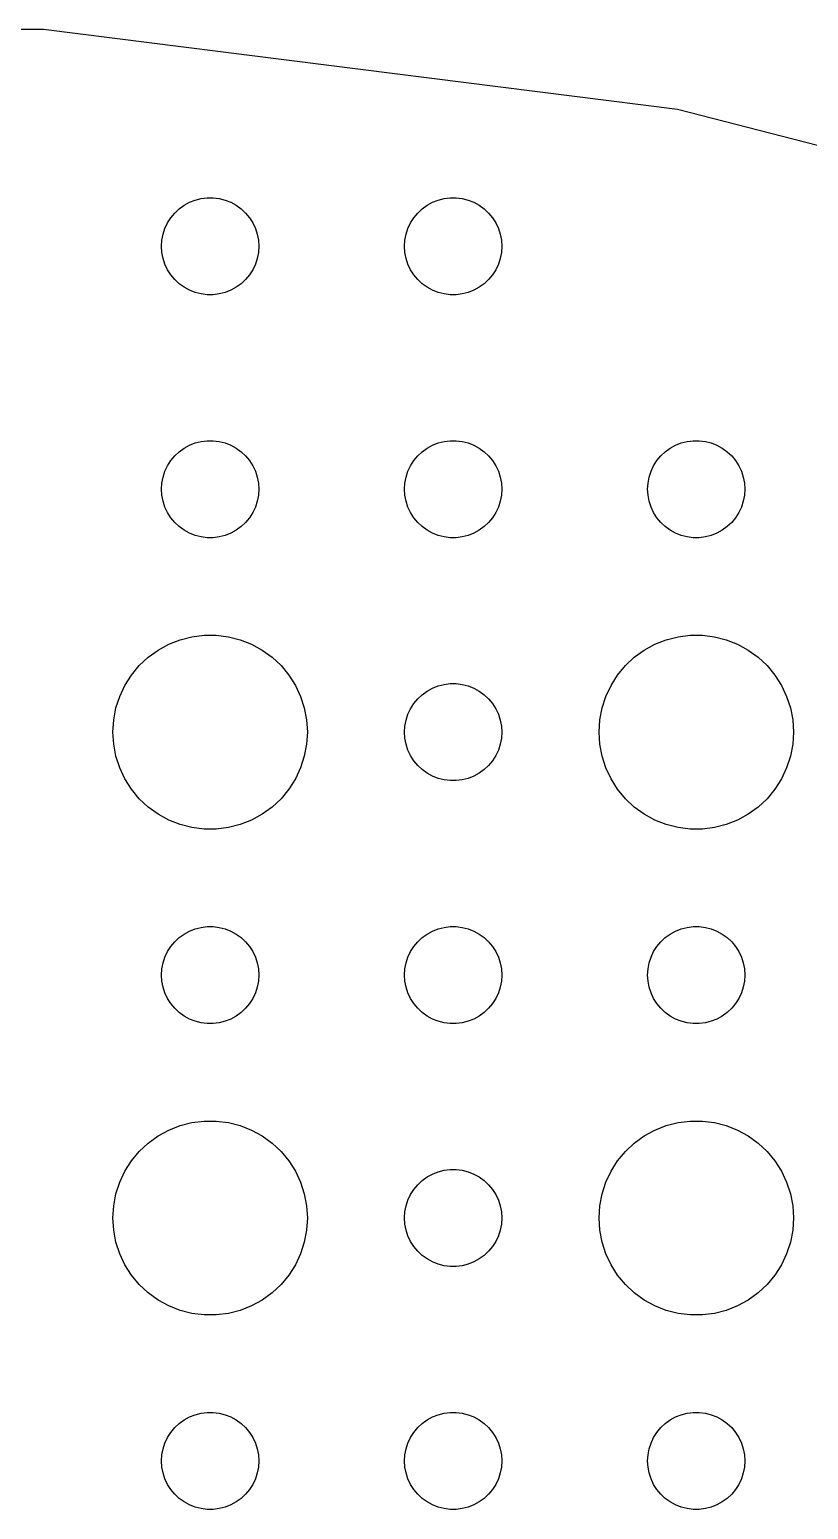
# Model space of a CAD drawing. Header units: metres. Extents: x -157 to 157, y -157 to 157.
# Drawn here: x 9.43 to 33.46, y 111 to 156.69 of the extents above; entities that cross this region are included whole.
import ezdxf

# ---------------------------------------------------------------- set-up
doc = ezdxf.new("R2010")
doc.units = ezdxf.units.M

msp = doc.modelspace()

# ---------------------------------------------------------------- linework, layer by layer
for p, q in [((9.85811, 156.69), (-9.85811, 156.69)), ((29.4189, 154.219), (9.85811, 156.69)), ((48.5157, 149.316), (29.4189, 154.219)), ((14.0439, 151.156), (14.1963, 151.266)), ((14.1963, 151.266), (14.3613, 151.357)), ((14.3613, 151.357), (14.5365, 151.427)), ((14.5365, 151.427), (14.7189, 151.473)), ((14.7189, 151.473), (14.9058, 151.497)), ((14.9058, 151.497), (15.0942, 151.497)), ((15.0942, 151.497), (15.2811, 151.473)), ((15.2811, 151.473), (15.4635, 151.427)), ((15.4635, 151.427), (15.6387, 151.357)), ((15.6387, 151.357), (15.8037, 151.266)), ((15.8037, 151.266), (15.9561, 151.156)), ((21.5439, 151.156), (21.6963, 151.266)), ((21.6963, 151.266), (21.8613, 151.357)), ((21.8613, 151.357), (22.0365, 151.427)), ((22.0365, 151.427), (22.2189, 151.473)), ((22.2189, 151.473), (22.4058, 151.497)), ((22.4058, 151.497), (22.5942, 151.497)), ((22.5942, 151.497), (22.7811, 151.473)), ((22.7811, 151.473), (22.9635, 151.427)), ((22.9635, 151.427), (23.1387, 151.357)), ((23.1387, 151.357), (23.3037, 151.266)), ((23.3037, 151.266), (23.4561, 151.156)), ((13.6855, 150.723), (13.7865, 150.882)), ((13.7865, 150.882), (13.9065, 151.027)), ((13.9065, 151.027), (14.0439, 151.156)), ((15.9561, 151.156), (16.0934, 151.027)), ((16.0934, 151.027), (16.2135, 150.882)), ((16.2135, 150.882), (16.3145, 150.723)), ((21.1855, 150.723), (21.2865, 150.882)), ((21.2865, 150.882), (21.4065, 151.027)), ((21.4065, 151.027), (21.5439, 151.156)), ((23.4561, 151.156), (23.5934, 151.027)), ((23.5934, 151.027), (23.7135, 150.882)), ((23.7135, 150.882), (23.8145, 150.723)), ((13.5118, 150.188), (13.5471, 150.373)), ((13.5471, 150.373), (13.6053, 150.552)), ((13.6053, 150.552), (13.6855, 150.723)), ((16.3145, 150.723), (16.3947, 150.552)), ((16.3947, 150.552), (16.4529, 150.373)), ((16.4529, 150.373), (16.4882, 150.188)), ((21.0118, 150.188), (21.0471, 150.373)), ((21.0471, 150.373), (21.1053, 150.552)), ((21.1053, 150.552), (21.1855, 150.723)), ((23.8145, 150.723), (23.8947, 150.552)), ((23.8947, 150.552), (23.9529, 150.373)), ((23.9529, 150.373), (23.9882, 150.188)), ((13.5, 150), (13.5118, 150.188)), ((13.5118, 149.812), (13.5, 150)), ((16.4882, 150.188), (16.5, 150)), ((16.5, 150), (16.4882, 149.812)), ((21, 150), (21.0118, 150.188)), ((21.0118, 149.812), (21, 150)), ((23.9882, 150.188), (24, 150)), ((24, 150), (23.9882, 149.812)), ((13.5471, 149.627), (13.5118, 149.812)), ((13.6053, 149.448), (13.5471, 149.627)), ((13.6855, 149.277), (13.6053, 149.448)), ((16.3947, 149.448), (16.3145, 149.277)), ((16.4529, 149.627), (16.3947, 149.448)), ((16.4882, 149.812), (16.4529, 149.627)), ((21.0471, 149.627), (21.0118, 149.812)), ((21.1053, 149.448), (21.0471, 149.627)), ((21.1855, 149.277), (21.1053, 149.448)), ((23.8947, 149.448), (23.8145, 149.277)), ((23.9529, 149.627), (23.8947, 149.448)), ((23.9882, 149.812), (23.9529, 149.627)), ((13.7865, 149.118), (13.6855, 149.277)), ((13.9065, 148.973), (13.7865, 149.118)), ((14.0439, 148.844), (13.9065, 148.973)), ((16.0934, 148.973), (15.9561, 148.844)), ((16.2135, 149.118), (16.0934, 148.973)), ((16.3145, 149.277), (16.2135, 149.118)), ((21.2865, 149.118), (21.1855, 149.277)), ((21.4065, 148.973), (21.2865, 149.118)), ((21.5439, 148.844), (21.4065, 148.973)), ((23.5934, 148.973), (23.4561, 148.844)), ((23.7135, 149.118), (23.5934, 148.973)), ((23.8145, 149.277), (23.7135, 149.118)), ((14.1963, 148.734), (14.0439, 148.844)), ((14.3613, 148.643), (14.1963, 148.734)), ((14.5365, 148.573), (14.3613, 148.643)), ((14.7189, 148.527), (14.5365, 148.573)), ((14.9058, 148.503), (14.7189, 148.527)), ((15.0942, 148.503), (14.9058, 148.503)), ((15.2811, 148.527), (15.0942, 148.503)), ((15.4635, 148.573), (15.2811, 148.527)), ((15.6387, 148.643), (15.4635, 148.573)), ((15.8037, 148.734), (15.6387, 148.643)), ((15.9561, 148.844), (15.8037, 148.734)), ((21.6963, 148.734), (21.5439, 148.844)), ((21.8613, 148.643), (21.6963, 148.734)), ((22.0365, 148.573), (21.8613, 148.643)), ((22.2189, 148.527), (22.0365, 148.573)), ((22.4058, 148.503), (22.2189, 148.527)), ((22.5942, 148.503), (22.4058, 148.503)), ((22.7811, 148.527), (22.5942, 148.503)), ((22.9635, 148.573), (22.7811, 148.527)), ((23.1387, 148.643), (22.9635, 148.573)), ((23.3037, 148.734), (23.1387, 148.643)), ((23.4561, 148.844), (23.3037, 148.734)), ((14.3613, 143.857), (14.5365, 143.927)), ((14.5365, 143.927), (14.7189, 143.973)), ((14.7189, 143.973), (14.9058, 143.997)), ((14.9058, 143.997), (15.0942, 143.997)), ((15.0942, 143.997), (15.2811, 143.973)), ((15.2811, 143.973), (15.4635, 143.927)), ((15.4635, 143.927), (15.6387, 143.857)), ((21.8613, 143.857), (22.0365, 143.927)), ((22.0365, 143.927), (22.2189, 143.973)), ((22.2189, 143.973), (22.4058, 143.997)), ((22.4058, 143.997), (22.5942, 143.997)), ((22.5942, 143.997), (22.7811, 143.973)), ((22.7811, 143.973), (22.9635, 143.927)), ((22.9635, 143.927), (23.1387, 143.857)), ((29.3613, 143.857), (29.5365, 143.927)), ((29.5365, 143.927), (29.7189, 143.973)), ((29.7189, 143.973), (29.9058, 143.997)), ((29.9058, 143.997), (30.0942, 143.997)), ((30.0942, 143.997), (30.2811, 143.973)), ((30.2811, 143.973), (30.4635, 143.927)), ((30.4635, 143.927), (30.6387, 143.857)), ((13.7865, 143.382), (13.9065, 143.527)), ((13.9065, 143.527), (14.0439, 143.656)), ((14.0439, 143.656), (14.1963, 143.766)), ((14.1963, 143.766), (14.3613, 143.857)), ((15.6387, 143.857), (15.8037, 143.766)), ((15.8037, 143.766), (15.9561, 143.656)), ((15.9561, 143.656), (16.0934, 143.527)), ((16.0934, 143.527), (16.2135, 143.382)), ((21.2865, 143.382), (21.4065, 143.527)), ((21.4065, 143.527), (21.5439, 143.656)), ((21.5439, 143.656), (21.6963, 143.766)), ((21.6963, 143.766), (21.8613, 143.857)), ((23.1387, 143.857), (23.3037, 143.766)), ((23.3037, 143.766), (23.4561, 143.656)), ((23.4561, 143.656), (23.5934, 143.527)), ((23.5934, 143.527), (23.7135, 143.382)), ((28.7865, 143.382), (28.9065, 143.527)), ((28.9065, 143.527), (29.0439, 143.656)), ((29.0439, 143.656), (29.1963, 143.766)), ((29.1963, 143.766), (29.3613, 143.857)), ((30.6387, 143.857), (30.8037, 143.766)), ((30.8037, 143.766), (30.9561, 143.656)), ((30.9561, 143.656), (31.0934, 143.527)), ((31.0934, 143.527), (31.2135, 143.382)), ((13.5471, 142.873), (13.6053, 143.052)), ((13.6053, 143.052), (13.6855, 143.223)), ((13.6855, 143.223), (13.7865, 143.382)), ((16.2135, 143.382), (16.3145, 143.223)), ((16.3145, 143.223), (16.3947, 143.052)), ((16.3947, 143.052), (16.4529, 142.873)), ((21.0471, 142.873), (21.1053, 143.052)), ((21.1053, 143.052), (21.1855, 143.223)), ((21.1855, 143.223), (21.2865, 143.382)), ((23.7135, 143.382), (23.8145, 143.223)), ((23.8145, 143.223), (23.8947, 143.052)), ((23.8947, 143.052), (23.9529, 142.873)), ((28.5471, 142.873), (28.6053, 143.052)), ((28.6053, 143.052), (28.6855, 143.223)), ((28.6855, 143.223), (28.7865, 143.382)), ((31.2135, 143.382), (31.3145, 143.223)), ((31.3145, 143.223), (31.3947, 143.052)), ((31.3947, 143.052), (31.4529, 142.873)), ((13.5, 142.5), (13.5118, 142.688)), ((13.5118, 142.688), (13.5471, 142.873)), ((16.4529, 142.873), (16.4882, 142.688)), ((16.4882, 142.688), (16.5, 142.5)), ((21, 142.5), (21.0118, 142.688)), ((21.0118, 142.688), (21.0471, 142.873)), ((23.9529, 142.873), (23.9882, 142.688)), ((23.9882, 142.688), (24, 142.5)), ((28.5, 142.5), (28.5118, 142.688)), ((28.5118, 142.688), (28.5471, 142.873)), ((31.4529, 142.873), (31.4882, 142.688)), ((31.4882, 142.688), (31.5, 142.5)), ((13.5118, 142.312), (13.5, 142.5)), ((13.5471, 142.127), (13.5118, 142.312)), ((13.6053, 141.948), (13.5471, 142.127)), ((16.4529, 142.127), (16.3947, 141.948)), ((16.4882, 142.312), (16.4529, 142.127)), ((16.5, 142.5), (16.4882, 142.312)), ((21.0118, 142.312), (21, 142.5)), ((21.0471, 142.127), (21.0118, 142.312)), ((21.1053, 141.948), (21.0471, 142.127)), ((23.9529, 142.127), (23.8947, 141.948)), ((23.9882, 142.312), (23.9529, 142.127)), ((24, 142.5), (23.9882, 142.312)), ((28.5118, 142.312), (28.5, 142.5)), ((28.5471, 142.127), (28.5118, 142.312)), ((28.6053, 141.948), (28.5471, 142.127)), ((31.4529, 142.127), (31.3947, 141.948)), ((31.4882, 142.312), (31.4529, 142.127)), ((31.5, 142.5), (31.4882, 142.312)), ((13.6855, 141.777), (13.6053, 141.948)), ((13.7865, 141.618), (13.6855, 141.777)), ((16.3145, 141.777), (16.2135, 141.618)), ((16.3947, 141.948), (16.3145, 141.777)), ((21.1855, 141.777), (21.1053, 141.948)), ((21.2865, 141.618), (21.1855, 141.777)), ((23.8145, 141.777), (23.7135, 141.618)), ((23.8947, 141.948), (23.8145, 141.777)), ((28.6855, 141.777), (28.6053, 141.948)), ((28.7865, 141.618), (28.6855, 141.777)), ((31.3145, 141.777), (31.2135, 141.618)), ((31.3947, 141.948), (31.3145, 141.777)), ((13.9065, 141.473), (13.7865, 141.618)), ((14.0439, 141.344), (13.9065, 141.473)), ((14.1963, 141.234), (14.0439, 141.344)), ((14.3613, 141.143), (14.1963, 141.234)), ((15.8037, 141.234), (15.6387, 141.143)), ((15.9561, 141.344), (15.8037, 141.234)), ((16.0934, 141.473), (15.9561, 141.344)), ((16.2135, 141.618), (16.0934, 141.473)), ((21.4065, 141.473), (21.2865, 141.618)), ((21.5439, 141.344), (21.4065, 141.473)), ((21.6963, 141.234), (21.5439, 141.344)), ((21.8613, 141.143), (21.6963, 141.234)), ((23.3037, 141.234), (23.1387, 141.143)), ((23.4561, 141.344), (23.3037, 141.234)), ((23.5934, 141.473), (23.4561, 141.344)), ((23.7135, 141.618), (23.5934, 141.473)), ((28.9065, 141.473), (28.7865, 141.618)), ((29.0439, 141.344), (28.9065, 141.473)), ((29.1963, 141.234), (29.0439, 141.344)), ((29.3613, 141.143), (29.1963, 141.234)), ((30.8037, 141.234), (30.6387, 141.143)), ((30.9561, 141.344), (30.8037, 141.234)), ((31.0934, 141.473), (30.9561, 141.344)), ((31.2135, 141.618), (31.0934, 141.473)), ((14.5365, 141.073), (14.3613, 141.143)), ((14.7189, 141.027), (14.5365, 141.073)), ((14.9058, 141.003), (14.7189, 141.027)), ((15.0942, 141.003), (14.9058, 141.003)), ((15.2811, 141.027), (15.0942, 141.003)), ((15.4635, 141.073), (15.2811, 141.027)), ((15.6387, 141.143), (15.4635, 141.073)), ((22.0365, 141.073), (21.8613, 141.143)), ((22.2189, 141.027), (22.0365, 141.073)), ((22.4058, 141.003), (22.2189, 141.027)), ((22.5942, 141.003), (22.4058, 141.003)), ((22.7811, 141.027), (22.5942, 141.003)), ((22.9635, 141.073), (22.7811, 141.027)), ((23.1387, 141.143), (22.9635, 141.073)), ((29.5365, 141.073), (29.3613, 141.143)), ((29.7189, 141.027), (29.5365, 141.073)), ((29.9058, 141.003), (29.7189, 141.027)), ((30.0942, 141.003), (29.9058, 141.003)), ((30.2811, 141.027), (30.0942, 141.003)), ((30.4635, 141.073), (30.2811, 141.027)), ((30.6387, 141.143), (30.4635, 141.073)), ((14.4379, 137.947), (14.8116, 137.994)), ((14.8116, 137.994), (15.1884, 137.994)), ((15.1884, 137.994), (15.5621, 137.947)), ((29.4379, 137.947), (29.8116, 137.994)), ((29.8116, 137.994), (30.1884, 137.994)), ((30.1884, 137.994), (30.5621, 137.947)), ((13.0877, 137.312), (13.3925, 137.533)), ((13.3925, 137.533), (13.7227, 137.714)), ((13.7227, 137.714), (14.0729, 137.853)), ((14.0729, 137.853), (14.4379, 137.947)), ((15.5621, 137.947), (15.927, 137.853)), ((15.927, 137.853), (16.2773, 137.714)), ((16.2773, 137.714), (16.6075, 137.533)), ((16.6075, 137.533), (16.9123, 137.312)), ((28.0877, 137.312), (28.3925, 137.533)), ((28.3925, 137.533), (28.7227, 137.714)), ((28.7227, 137.714), (29.0729, 137.853)), ((29.0729, 137.853), (29.4379, 137.947)), ((30.5621, 137.947), (30.927, 137.853)), ((30.927, 137.853), (31.2773, 137.714)), ((31.2773, 137.714), (31.6075, 137.533)), ((31.6075, 137.533), (31.9123, 137.312)), ((12.8131, 137.054), (13.0877, 137.312)), ((16.9123, 137.312), (17.1869, 137.054)), ((27.8131, 137.054), (28.0877, 137.312)), ((31.9123, 137.312), (32.1869, 137.054)), ((12.3711, 136.445), (12.5729, 136.763)), ((12.5729, 136.763), (12.8131, 137.054)), ((17.1869, 137.054), (17.427, 136.763)), ((17.427, 136.763), (17.6289, 136.445)), ((27.3711, 136.445), (27.5729, 136.763)), ((27.5729, 136.763), (27.8131, 137.054)), ((32.1869, 137.054), (32.427, 136.763)), ((32.427, 136.763), (32.6289, 136.445)), ((12.2107, 136.104), (12.3711, 136.445)), ((17.6289, 136.445), (17.7893, 136.104)), ((21.4065, 136.027), (21.5439, 136.156)), ((21.5439, 136.156), (21.6963, 136.266)), ((21.6963, 136.266), (21.8613, 136.357)), ((21.8613, 136.357), (22.0365, 136.427)), ((22.0365, 136.427), (22.2189, 136.473)), ((22.2189, 136.473), (22.4058, 136.497)), ((22.4058, 136.497), (22.5942, 136.497)), ((22.5942, 136.497), (22.7811, 136.473)), ((22.7811, 136.473), (22.9635, 136.427)), ((22.9635, 136.427), (23.1387, 136.357)), ((23.1387, 136.357), (23.3037, 136.266)), ((23.3037, 136.266), (23.4561, 136.156)), ((23.4561, 136.156), (23.5934, 136.027)), ((27.2107, 136.104), (27.3711, 136.445)), ((32.6289, 136.445), (32.7893, 136.104)), ((12.0237, 135.376), (12.0942, 135.746)), ((12.0942, 135.746), (12.2107, 136.104)), ((17.7893, 136.104), (17.9057, 135.746)), ((17.9057, 135.746), (17.9763, 135.376)), ((21.1053, 135.552), (21.1855, 135.723)), ((21.1855, 135.723), (21.2865, 135.882)), ((21.2865, 135.882), (21.4065, 136.027)), ((23.5934, 136.027), (23.7135, 135.882)), ((23.7135, 135.882), (23.8145, 135.723)), ((23.8145, 135.723), (23.8947, 135.552)), ((27.0237, 135.376), (27.0942, 135.746)), ((27.0942, 135.746), (27.2107, 136.104)), ((32.7893, 136.104), (32.9057, 135.746)), ((32.9057, 135.746), (32.9763, 135.376)), ((12, 135), (12.0237, 135.376)), ((17.9763, 135.376), (18, 135)), ((21.0118, 135.188), (21.0471, 135.373)), ((21.0471, 135.373), (21.1053, 135.552)), ((23.8947, 135.552), (23.9529, 135.373)), ((23.9529, 135.373), (23.9882, 135.188)), ((27, 135), (27.0237, 135.376)), ((32.9763, 135.376), (33, 135)), ((12.0237, 134.624), (12, 135)), ((18, 135), (17.9763, 134.624)), ((21, 135), (21.0118, 135.188)), ((21.0118, 134.812), (21, 135)), ((21.0471, 134.627), (21.0118, 134.812)), ((23.9882, 134.812), (23.9529, 134.627)), ((23.9882, 135.188), (24, 135)), ((24, 135), (23.9882, 134.812)), ((27.0237, 134.624), (27, 135)), ((33, 135), (32.9763, 134.624)), ((12.0942, 134.254), (12.0237, 134.624)), ((17.9763, 134.624), (17.9057, 134.254)), ((21.1053, 134.448), (21.0471, 134.627)), ((21.1855, 134.277), (21.1053, 134.448)), ((23.8947, 134.448), (23.8145, 134.277)), ((23.9529, 134.627), (23.8947, 134.448)), ((27.0942, 134.254), (27.0237, 134.624)), ((32.9763, 134.624), (32.9057, 134.254)), ((12.2107, 133.896), (12.0942, 134.254)), ((12.3711, 133.555), (12.2107, 133.896)), ((17.7893, 133.896), (17.6289, 133.555)), ((17.9057, 134.254), (17.7893, 133.896)), ((21.2865, 134.118), (21.1855, 134.277)), ((21.4065, 133.973), (21.2865, 134.118)), ((21.5439, 133.844), (21.4065, 133.973)), ((23.5934, 133.973), (23.4561, 133.844)), ((23.7135, 134.118), (23.5934, 133.973)), ((23.8145, 134.277), (23.7135, 134.118)), ((27.2107, 133.896), (27.0942, 134.254)), ((27.3711, 133.555), (27.2107, 133.896)), ((32.7893, 133.896), (32.6289, 133.555)), ((32.9057, 134.254), (32.7893, 133.896)), ((12.5729, 133.237), (12.3711, 133.555)), ((17.6289, 133.555), (17.427, 133.237)), ((21.6963, 133.734), (21.5439, 133.844)), ((21.8613, 133.643), (21.6963, 133.734)), ((22.0365, 133.573), (21.8613, 133.643)), ((22.2189, 133.527), (22.0365, 133.573)), ((22.4058, 133.503), (22.2189, 133.527)), ((22.5942, 133.503), (22.4058, 133.503)), ((22.7811, 133.527), (22.5942, 133.503)), ((22.9635, 133.573), (22.7811, 133.527)), ((23.1387, 133.643), (22.9635, 133.573)), ((23.3037, 133.734), (23.1387, 133.643)), ((23.4561, 133.844), (23.3037, 133.734)), ((27.5729, 133.237), (27.3711, 133.555)), ((32.6289, 133.555), (32.427, 133.237)), ((12.8131, 132.946), (12.5729, 133.237)), ((17.427, 133.237), (17.1869, 132.946)), ((27.8131, 132.946), (27.5729, 133.237)), ((32.427, 133.237), (32.1869, 132.946)), ((13.0877, 132.688), (12.8131, 132.946)), ((13.3925, 132.467), (13.0877, 132.688)), ((16.9123, 132.688), (16.6075, 132.467)), ((17.1869, 132.946), (16.9123, 132.688)), ((28.0877, 132.688), (27.8131, 132.946)), ((28.3925, 132.467), (28.0877, 132.688)), ((31.9123, 132.688), (31.6075, 132.467)), ((32.1869, 132.946), (31.9123, 132.688)), ((13.7227, 132.286), (13.3925, 132.467)), ((14.0729, 132.147), (13.7227, 132.286)), ((14.4379, 132.053), (14.0729, 132.147)), ((14.8116, 132.006), (14.4379, 132.053)), ((15.5621, 132.053), (15.1884, 132.006)), ((15.927, 132.147), (15.5621, 132.053)), ((16.2773, 132.286), (15.927, 132.147)), ((16.6075, 132.467), (16.2773, 132.286)), ((28.7227, 132.286), (28.3925, 132.467)), ((29.0729, 132.147), (28.7227, 132.286)), ((29.4379, 132.053), (29.0729, 132.147)), ((29.8116, 132.006), (29.4379, 132.053)), ((30.5621, 132.053), (30.1884, 132.006)), ((30.927, 132.147), (30.5621, 132.053)), ((31.2773, 132.286), (30.927, 132.147)), ((31.6075, 132.467), (31.2773, 132.286)), ((15.1884, 132.006), (14.8116, 132.006)), ((30.1884, 132.006), (29.8116, 132.006)), ((14.1963, 128.766), (14.3613, 128.857)), ((14.3613, 128.857), (14.5365, 128.927)), ((14.5365, 128.927), (14.7189, 128.973)), ((14.7189, 128.973), (14.9058, 128.997)), ((14.9058, 128.997), (15.0942, 128.997)), ((15.0942, 128.997), (15.2811, 128.973)), ((15.2811, 128.973), (15.4635, 128.927)), ((15.4635, 128.927), (15.6387, 128.857)), ((15.6387, 128.857), (15.8037, 128.766)), ((21.6963, 128.766), (21.8613, 128.857)), ((21.8613, 128.857), (22.0365, 128.927)), ((22.0365, 128.927), (22.2189, 128.973)), ((22.2189, 128.973), (22.4058, 128.997)), ((22.4058, 128.997), (22.5942, 128.997)), ((22.5942, 128.997), (22.7811, 128.973)), ((22.7811, 128.973), (22.9635, 128.927)), ((22.9635, 128.927), (23.1387, 128.857)), ((23.1387, 128.857), (23.3037, 128.766)), ((29.1963, 128.766), (29.3613, 128.857)), ((29.3613, 128.857), (29.5365, 128.927)), ((29.5365, 128.927), (29.7189, 128.973)), ((29.7189, 128.973), (29.9058, 128.997)), ((29.9058, 128.997), (30.0942, 128.997)), ((30.0942, 128.997), (30.2811, 128.973)), ((30.2811, 128.973), (30.4635, 128.927)), ((30.4635, 128.927), (30.6387, 128.857)), ((30.6387, 128.857), (30.8037, 128.766)), ((13.6855, 128.223), (13.7865, 128.382)), ((13.7865, 128.382), (13.9065, 128.527)), ((13.9065, 128.527), (14.0439, 128.656)), ((14.0439, 128.656), (14.1963, 128.766)), ((15.8037, 128.766), (15.9561, 128.656)), ((15.9561, 128.656), (16.0934, 128.527)), ((16.0934, 128.527), (16.2135, 128.382)), ((16.2135, 128.382), (16.3145, 128.223)), ((21.1855, 128.223), (21.2865, 128.382)), ((21.2865, 128.382), (21.4065, 128.527)), ((21.4065, 128.527), (21.5439, 128.656)), ((21.5439, 128.656), (21.6963, 128.766)), ((23.3037, 128.766), (23.4561, 128.656)), ((23.4561, 128.656), (23.5934, 128.527)), ((23.5934, 128.527), (23.7135, 128.382)), ((23.7135, 128.382), (23.8145, 128.223)), ((28.6855, 128.223), (28.7865, 128.382)), ((28.7865, 128.382), (28.9065, 128.527)), ((28.9065, 128.527), (29.0439, 128.656)), ((29.0439, 128.656), (29.1963, 128.766)), ((30.8037, 128.766), (30.9561, 128.656)), ((30.9561, 128.656), (31.0934, 128.527)), ((31.0934, 128.527), (31.2135, 128.382)), ((31.2135, 128.382), (31.3145, 128.223)), ((13.5471, 127.873), (13.6053, 128.052)), ((13.6053, 128.052), (13.6855, 128.223)), ((16.3145, 128.223), (16.3947, 128.052)), ((16.3947, 128.052), (16.4529, 127.873)), ((21.0471, 127.873), (21.1053, 128.052)), ((21.1053, 128.052), (21.1855, 128.223)), ((23.8145, 128.223), (23.8947, 128.052)), ((23.8947, 128.052), (23.9529, 127.873)), ((28.5471, 127.873), (28.6053, 128.052)), ((28.6053, 128.052), (28.6855, 128.223)), ((31.3145, 128.223), (31.3947, 128.052)), ((31.3947, 128.052), (31.4529, 127.873)), ((13.5, 127.5), (13.5118, 127.688)), ((13.5118, 127.312), (13.5, 127.5)), ((13.5118, 127.688), (13.5471, 127.873)), ((16.4529, 127.873), (16.4882, 127.688)), ((16.4882, 127.688), (16.5, 127.5)), ((16.5, 127.5), (16.4882, 127.312)), ((21, 127.5), (21.0118, 127.688)), ((21.0118, 127.312), (21, 127.5)), ((21.0118, 127.688), (21.0471, 127.873)), ((23.9529, 127.873), (23.9882, 127.688)), ((23.9882, 127.688), (24, 127.5)), ((24, 127.5), (23.9882, 127.312)), ((28.5, 127.5), (28.5118, 127.688)), ((28.5118, 127.312), (28.5, 127.5)), ((28.5118, 127.688), (28.5471, 127.873)), ((31.4529, 127.873), (31.4882, 127.688)), ((31.4882, 127.688), (31.5, 127.5)), ((31.5, 127.5), (31.4882, 127.312)), ((13.5471, 127.127), (13.5118, 127.312)), ((13.6053, 126.948), (13.5471, 127.127)), ((16.4529, 127.127), (16.3947, 126.948)), ((16.4882, 127.312), (16.4529, 127.127)), ((21.0471, 127.127), (21.0118, 127.312)), ((21.1053, 126.948), (21.0471, 127.127)), ((23.9529, 127.127), (23.8947, 126.948)), ((23.9882, 127.312), (23.9529, 127.127)), ((28.5471, 127.127), (28.5118, 127.312)), ((28.6053, 126.948), (28.5471, 127.127)), ((31.4529, 127.127), (31.3947, 126.948)), ((31.4882, 127.312), (31.4529, 127.127)), ((13.6855, 126.777), (13.6053, 126.948)), ((13.7865, 126.618), (13.6855, 126.777)), ((13.9065, 126.473), (13.7865, 126.618)), ((16.2135, 126.618), (16.0934, 126.473)), ((16.3145, 126.777), (16.2135, 126.618)), ((16.3947, 126.948), (16.3145, 126.777)), ((21.1855, 126.777), (21.1053, 126.948)), ((21.2865, 126.618), (21.1855, 126.777)), ((21.4065, 126.473), (21.2865, 126.618)), ((23.7135, 126.618), (23.5934, 126.473)), ((23.8145, 126.777), (23.7135, 126.618)), ((23.8947, 126.948), (23.8145, 126.777)), ((28.6855, 126.777), (28.6053, 126.948)), ((28.7865, 126.618), (28.6855, 126.777)), ((28.9065, 126.473), (28.7865, 126.618)), ((31.2135, 126.618), (31.0934, 126.473)), ((31.3145, 126.777), (31.2135, 126.618)), ((31.3947, 126.948), (31.3145, 126.777)), ((14.0439, 126.344), (13.9065, 126.473)), ((14.1963, 126.234), (14.0439, 126.344)), ((14.3613, 126.143), (14.1963, 126.234)), ((14.5365, 126.073), (14.3613, 126.143)), ((15.6387, 126.143), (15.4635, 126.073)), ((15.8037, 126.234), (15.6387, 126.143)), ((15.9561, 126.344), (15.8037, 126.234)), ((16.0934, 126.473), (15.9561, 126.344)), ((21.5439, 126.344), (21.4065, 126.473)), ((21.6963, 126.234), (21.5439, 126.344)), ((21.8613, 126.143), (21.6963, 126.234)), ((22.0365, 126.073), (21.8613, 126.143)), ((23.1387, 126.143), (22.9635, 126.073)), ((23.3037, 126.234), (23.1387, 126.143)), ((23.4561, 126.344), (23.3037, 126.234)), ((23.5934, 126.473), (23.4561, 126.344)), ((29.0439, 126.344), (28.9065, 126.473)), ((29.1963, 126.234), (29.0439, 126.344)), ((29.3613, 126.143), (29.1963, 126.234)), ((29.5365, 126.073), (29.3613, 126.143)), ((30.6387, 126.143), (30.4635, 126.073)), ((30.8037, 126.234), (30.6387, 126.143)), ((30.9561, 126.344), (30.8037, 126.234)), ((31.0934, 126.473), (30.9561, 126.344)), ((14.7189, 126.027), (14.5365, 126.073)), ((14.9058, 126.003), (14.7189, 126.027)), ((15.0942, 126.003), (14.9058, 126.003)), ((15.2811, 126.027), (15.0942, 126.003)), ((15.4635, 126.073), (15.2811, 126.027)), ((22.2189, 126.027), (22.0365, 126.073)), ((22.4058, 126.003), (22.2189, 126.027)), ((22.5942, 126.003), (22.4058, 126.003)), ((22.7811, 126.027), (22.5942, 126.003)), ((22.9635, 126.073), (22.7811, 126.027)), ((29.7189, 126.027), (29.5365, 126.073)), ((29.9058, 126.003), (29.7189, 126.027)), ((30.0942, 126.003), (29.9058, 126.003)), ((30.2811, 126.027), (30.0942, 126.003)), ((30.4635, 126.073), (30.2811, 126.027)), ((14.0729, 122.853), (14.4379, 122.947)), ((14.4379, 122.947), (14.8116, 122.994)), ((14.8116, 122.994), (15.1884, 122.994)), ((15.1884, 122.994), (15.5621, 122.947)), ((15.5621, 122.947), (15.927, 122.853)), ((29.0729, 122.853), (29.4379, 122.947)), ((29.4379, 122.947), (29.8116, 122.994)), ((29.8116, 122.994), (30.1884, 122.994)), ((30.1884, 122.994), (30.5621, 122.947)), ((30.5621, 122.947), (30.927, 122.853)), ((13.0877, 122.312), (13.3925, 122.533)), ((13.3925, 122.533), (13.7227, 122.714)), ((13.7227, 122.714), (14.0729, 122.853)), ((15.927, 122.853), (16.2773, 122.714)), ((16.2773, 122.714), (16.6075, 122.533)), ((16.6075, 122.533), (16.9123, 122.312)), ((28.0877, 122.312), (28.3925, 122.533)), ((28.3925, 122.533), (28.7227, 122.714)), ((28.7227, 122.714), (29.0729, 122.853)), ((30.927, 122.853), (31.2773, 122.714)), ((31.2773, 122.714), (31.6075, 122.533)), ((31.6075, 122.533), (31.9123, 122.312)), ((12.5729, 121.763), (12.8131, 122.054)), ((12.8131, 122.054), (13.0877, 122.312)), ((16.9123, 122.312), (17.1869, 122.054)), ((17.1869, 122.054), (17.427, 121.763)), ((27.5729, 121.763), (27.8131, 122.054)), ((27.8131, 122.054), (28.0877, 122.312)), ((31.9123, 122.312), (32.1869, 122.054)), ((32.1869, 122.054), (32.427, 121.763)), ((12.3711, 121.445), (12.5729, 121.763)), ((17.427, 121.763), (17.6289, 121.445)), ((27.3711, 121.445), (27.5729, 121.763)), ((32.427, 121.763), (32.6289, 121.445)), ((12.0942, 120.746), (12.2107, 121.104)), ((12.2107, 121.104), (12.3711, 121.445)), ((17.6289, 121.445), (17.7893, 121.104)), ((17.7893, 121.104), (17.9057, 120.746)), ((21.4065, 121.027), (21.5439, 121.156)), ((21.5439, 121.156), (21.6963, 121.266)), ((21.6963, 121.266), (21.8613, 121.357)), ((21.8613, 121.357), (22.0365, 121.427)), ((22.0365, 121.427), (22.2189, 121.473)), ((22.2189, 121.473), (22.4058, 121.497)), ((22.4058, 121.497), (22.5942, 121.497)), ((22.5942, 121.497), (22.7811, 121.473)), ((22.7811, 121.473), (22.9635, 121.427)), ((22.9635, 121.427), (23.1387, 121.357)), ((23.1387, 121.357), (23.3037, 121.266)), ((23.3037, 121.266), (23.4561, 121.156)), ((23.4561, 121.156), (23.5934, 121.027)), ((27.0942, 120.746), (27.2107, 121.104)), ((27.2107, 121.104), (27.3711, 121.445)), ((32.6289, 121.445), (32.7893, 121.104)), ((32.7893, 121.104), (32.9057, 120.746)), ((12.0237, 120.376), (12.0942, 120.746)), ((17.9057, 120.746), (17.9763, 120.376)), ((21.1053, 120.552), (21.1855, 120.723)), ((21.1855, 120.723), (21.2865, 120.882)), ((21.2865, 120.882), (21.4065, 121.027)), ((23.5934, 121.027), (23.7135, 120.882)), ((23.7135, 120.882), (23.8145, 120.723)), ((23.8145, 120.723), (23.8947, 120.552)), ((27.0237, 120.376), (27.0942, 120.746)), ((32.9057, 120.746), (32.9763, 120.376)), ((12, 120), (12.0237, 120.376)), ((17.9763, 120.376), (18, 120)), ((21, 120), (21.0118, 120.188)), ((21.0118, 120.188), (21.0471, 120.373)), ((21.0471, 120.373), (21.1053, 120.552)), ((23.8947, 120.552), (23.9529, 120.373)), ((23.9529, 120.373), (23.9882, 120.188)), ((23.9882, 120.188), (24, 120)), ((27, 120), (27.0237, 120.376)), ((32.9763, 120.376), (33, 120)), ((12.0237, 119.624), (12, 120)), ((18, 120), (17.9763, 119.624)), ((21.0118, 119.812), (21, 120)), ((21.0471, 119.627), (21.0118, 119.812)), ((23.9882, 119.812), (23.9529, 119.627)), ((24, 120), (23.9882, 119.812)), ((27.0237, 119.624), (27, 120)), ((33, 120), (32.9763, 119.624)), ((12.0942, 119.254), (12.0237, 119.624)), ((12.2107, 118.896), (12.0942, 119.254)), ((17.9057, 119.254), (17.7893, 118.896)), ((17.9763, 119.624), (17.9057, 119.254)), ((21.1053, 119.448), (21.0471, 119.627)), ((21.1855, 119.277), (21.1053, 119.448)), ((21.2865, 119.118), (21.1855, 119.277)), ((23.8145, 119.277), (23.7135, 119.118)), ((23.8947, 119.448), (23.8145, 119.277)), ((23.9529, 119.627), (23.8947, 119.448)), ((27.0942, 119.254), (27.0237, 119.624)), ((27.2107, 118.896), (27.0942, 119.254)), ((32.9057, 119.254), (32.7893, 118.896)), ((32.9763, 119.624), (32.9057, 119.254)), ((12.3711, 118.555), (12.2107, 118.896)), ((17.7893, 118.896), (17.6289, 118.555)), ((21.4065, 118.973), (21.2865, 119.118)), ((21.5439, 118.844), (21.4065, 118.973)), ((21.6963, 118.734), (21.5439, 118.844)), ((23.4561, 118.844), (23.3037, 118.734)), ((23.5934, 118.973), (23.4561, 118.844)), ((23.7135, 119.118), (23.5934, 118.973)), ((27.3711, 118.555), (27.2107, 118.896)), ((32.7893, 118.896), (32.6289, 118.555)), ((12.5729, 118.237), (12.3711, 118.555)), ((17.6289, 118.555), (17.427, 118.237)), ((21.8613, 118.643), (21.6963, 118.734)), ((22.0365, 118.573), (21.8613, 118.643)), ((22.2189, 118.527), (22.0365, 118.573)), ((22.4058, 118.503), (22.2189, 118.527)), ((22.5942, 118.503), (22.4058, 118.503)), ((22.7811, 118.527), (22.5942, 118.503)), ((22.9635, 118.573), (22.7811, 118.527)), ((23.1387, 118.643), (22.9635, 118.573)), ((23.3037, 118.734), (23.1387, 118.643)), ((27.5729, 118.237), (27.3711, 118.555)), ((32.6289, 118.555), (32.427, 118.237)), ((12.8131, 117.946), (12.5729, 118.237)), ((13.0877, 117.688), (12.8131, 117.946)), ((17.1869, 117.946), (16.9123, 117.688)), ((17.427, 118.237), (17.1869, 117.946)), ((27.8131, 117.946), (27.5729, 118.237)), ((28.0877, 117.688), (27.8131, 117.946)), ((32.1869, 117.946), (31.9123, 117.688)), ((32.427, 118.237), (32.1869, 117.946)), ((13.3925, 117.467), (13.0877, 117.688)), ((13.7227, 117.286), (13.3925, 117.467)), ((16.6075, 117.467), (16.2773, 117.286)), ((16.9123, 117.688), (16.6075, 117.467)), ((28.3925, 117.467), (28.0877, 117.688)), ((28.7227, 117.286), (28.3925, 117.467)), ((31.6075, 117.467), (31.2773, 117.286)), ((31.9123, 117.688), (31.6075, 117.467)), ((14.0729, 117.147), (13.7227, 117.286)), ((14.4379, 117.053), (14.0729, 117.147)), ((14.8116, 117.006), (14.4379, 117.053)), ((15.1884, 117.006), (14.8116, 117.006)), ((15.5621, 117.053), (15.1884, 117.006)), ((15.927, 117.147), (15.5621, 117.053)), ((16.2773, 117.286), (15.927, 117.147)), ((29.0729, 117.147), (28.7227, 117.286)), ((29.4379, 117.053), (29.0729, 117.147)), ((29.8116, 117.006), (29.4379, 117.053)), ((30.1884, 117.006), (29.8116, 117.006)), ((30.5621, 117.053), (30.1884, 117.006)), ((30.927, 117.147), (30.5621, 117.053)), ((31.2773, 117.286), (30.927, 117.147)), ((14.0439, 113.656), (14.1963, 113.766)), ((14.1963, 113.766), (14.3613, 113.857)), ((14.3613, 113.857), (14.5365, 113.927)), ((14.5365, 113.927), (14.7189, 113.973)), ((14.7189, 113.973), (14.9058, 113.997)), ((14.9058, 113.997), (15.0942, 113.997)), ((15.0942, 113.997), (15.2811, 113.973)), ((15.2811, 113.973), (15.4635, 113.927)), ((15.4635, 113.927), (15.6387, 113.857)), ((15.6387, 113.857), (15.8037, 113.766)), ((15.8037, 113.766), (15.9561, 113.656)), ((21.5439, 113.656), (21.6963, 113.766)), ((21.6963, 113.766), (21.8613, 113.857)), ((21.8613, 113.857), (22.0365, 113.927)), ((22.0365, 113.927), (22.2189, 113.973)), ((22.2189, 113.973), (22.4058, 113.997)), ((22.4058, 113.997), (22.5942, 113.997)), ((22.5942, 113.997), (22.7811, 113.973)), ((22.7811, 113.973), (22.9635, 113.927)), ((22.9635, 113.927), (23.1387, 113.857)), ((23.1387, 113.857), (23.3037, 113.766)), ((23.3037, 113.766), (23.4561, 113.656)), ((29.0439, 113.656), (29.1963, 113.766)), ((29.1963, 113.766), (29.3613, 113.857)), ((29.3613, 113.857), (29.5365, 113.927)), ((29.5365, 113.927), (29.7189, 113.973)), ((29.7189, 113.973), (29.9058, 113.997)), ((29.9058, 113.997), (30.0942, 113.997)), ((30.0942, 113.997), (30.2811, 113.973)), ((30.2811, 113.973), (30.4635, 113.927)), ((30.4635, 113.927), (30.6387, 113.857)), ((30.6387, 113.857), (30.8037, 113.766)), ((30.8037, 113.766), (30.9561, 113.656)), ((13.6855, 113.223), (13.7865, 113.382)), ((13.7865, 113.382), (13.9065, 113.527)), ((13.9065, 113.527), (14.0439, 113.656)), ((15.9561, 113.656), (16.0934, 113.527)), ((16.0934, 113.527), (16.2135, 113.382)), ((16.2135, 113.382), (16.3145, 113.223)), ((21.1855, 113.223), (21.2865, 113.382)), ((21.2865, 113.382), (21.4065, 113.527)), ((21.4065, 113.527), (21.5439, 113.656)), ((23.4561, 113.656), (23.5934, 113.527)), ((23.5934, 113.527), (23.7135, 113.382)), ((23.7135, 113.382), (23.8145, 113.223)), ((28.6855, 113.223), (28.7865, 113.382)), ((28.7865, 113.382), (28.9065, 113.527)), ((28.9065, 113.527), (29.0439, 113.656)), ((30.9561, 113.656), (31.0934, 113.527)), ((31.0934, 113.527), (31.2135, 113.382)), ((31.2135, 113.382), (31.3145, 113.223)), ((13.5118, 112.688), (13.5471, 112.873)), ((13.5471, 112.873), (13.6053, 113.052)), ((13.6053, 113.052), (13.6855, 113.223)), ((16.3145, 113.223), (16.3947, 113.052)), ((16.3947, 113.052), (16.4529, 112.873)), ((16.4529, 112.873), (16.4882, 112.688)), ((21.0118, 112.688), (21.0471, 112.873)), ((21.0471, 112.873), (21.1053, 113.052)), ((21.1053, 113.052), (21.1855, 113.223)), ((23.8145, 113.223), (23.8947, 113.052)), ((23.8947, 113.052), (23.9529, 112.873)), ((23.9529, 112.873), (23.9882, 112.688)), ((28.5118, 112.688), (28.5471, 112.873)), ((28.5471, 112.873), (28.6053, 113.052)), ((28.6053, 113.052), (28.6855, 113.223)), ((31.3145, 113.223), (31.3947, 113.052)), ((31.3947, 113.052), (31.4529, 112.873)), ((31.4529, 112.873), (31.4882, 112.688)), ((13.5, 112.5), (13.5118, 112.688)), ((13.5118, 112.312), (13.5, 112.5)), ((16.4882, 112.688), (16.5, 112.5)), ((16.5, 112.5), (16.4882, 112.312)), ((21, 112.5), (21.0118, 112.688)), ((21.0118, 112.312), (21, 112.5)), ((23.9882, 112.688), (24, 112.5)), ((24, 112.5), (23.9882, 112.312)), ((28.5, 112.5), (28.5118, 112.688)), ((28.5118, 112.312), (28.5, 112.5)), ((31.4882, 112.688), (31.5, 112.5)), ((31.5, 112.5), (31.4882, 112.312)), ((13.5471, 112.127), (13.5118, 112.312)), ((13.6053, 111.948), (13.5471, 112.127)), ((13.6855, 111.777), (13.6053, 111.948)), ((16.3947, 111.948), (16.3145, 111.777)), ((16.4529, 112.127), (16.3947, 111.948)), ((16.4882, 112.312), (16.4529, 112.127)), ((21.0471, 112.127), (21.0118, 112.312)), ((21.1053, 111.948), (21.0471, 112.127)), ((21.1855, 111.777), (21.1053, 111.948)), ((23.8947, 111.948), (23.8145, 111.777)), ((23.9529, 112.127), (23.8947, 111.948)), ((23.9882, 112.312), (23.9529, 112.127)), ((28.5471, 112.127), (28.5118, 112.312)), ((28.6053, 111.948), (28.5471, 112.127)), ((28.6855, 111.777), (28.6053, 111.948)), ((31.3947, 111.948), (31.3145, 111.777)), ((31.4529, 112.127), (31.3947, 111.948)), ((31.4882, 112.312), (31.4529, 112.127)), ((13.7865, 111.618), (13.6855, 111.777)), ((13.9065, 111.473), (13.7865, 111.618)), ((16.2135, 111.618), (16.0934, 111.473)), ((16.3145, 111.777), (16.2135, 111.618)), ((21.2865, 111.618), (21.1855, 111.777)), ((21.4065, 111.473), (21.2865, 111.618)), ((23.7135, 111.618), (23.5934, 111.473)), ((23.8145, 111.777), (23.7135, 111.618)), ((28.7865, 111.618), (28.6855, 111.777)), ((28.9065, 111.473), (28.7865, 111.618)), ((31.2135, 111.618), (31.0934, 111.473)), ((31.3145, 111.777), (31.2135, 111.618)), ((14.0439, 111.344), (13.9065, 111.473)), ((14.1963, 111.234), (14.0439, 111.344)), ((14.3613, 111.143), (14.1963, 111.234)), ((14.5365, 111.073), (14.3613, 111.143)), ((14.7189, 111.027), (14.5365, 111.073)), ((14.9058, 111.003), (14.7189, 111.027)), ((15.2811, 111.027), (15.0942, 111.003)), ((15.4635, 111.073), (15.2811, 111.027)), ((15.6387, 111.143), (15.4635, 111.073)), ((15.8037, 111.234), (15.6387, 111.143)), ((15.9561, 111.344), (15.8037, 111.234)), ((16.0934, 111.473), (15.9561, 111.344)), ((21.5439, 111.344), (21.4065, 111.473)), ((21.6963, 111.234), (21.5439, 111.344)), ((21.8613, 111.143), (21.6963, 111.234)), ((22.0365, 111.073), (21.8613, 111.143)), ((22.2189, 111.027), (22.0365, 111.073)), ((22.4058, 111.003), (22.2189, 111.027)), ((22.7811, 111.027), (22.5942, 111.003)), ((22.9635, 111.073), (22.7811, 111.027)), ((23.1387, 111.143), (22.9635, 111.073)), ((23.3037, 111.234), (23.1387, 111.143)), ((23.4561, 111.344), (23.3037, 111.234)), ((23.5934, 111.473), (23.4561, 111.344)), ((29.0439, 111.344), (28.9065, 111.473)), ((29.1963, 111.234), (29.0439, 111.344)), ((29.3613, 111.143), (29.1963, 111.234)), ((29.5365, 111.073), (29.3613, 111.143)), ((29.7189, 111.027), (29.5365, 111.073)), ((29.9058, 111.003), (29.7189, 111.027)), ((30.2811, 111.027), (30.0942, 111.003)), ((30.4635, 111.073), (30.2811, 111.027)), ((30.6387, 111.143), (30.4635, 111.073)), ((30.8037, 111.234), (30.6387, 111.143)), ((30.9561, 111.344), (30.8037, 111.234)), ((31.0934, 111.473), (30.9561, 111.344)), ((15.0942, 111.003), (14.9058, 111.003)), ((22.5942, 111.003), (22.4058, 111.003)), ((30.0942, 111.003), (29.9058, 111.003))]:
    msp.add_line(p, q)

doc.saveas('drawing.dxf')
